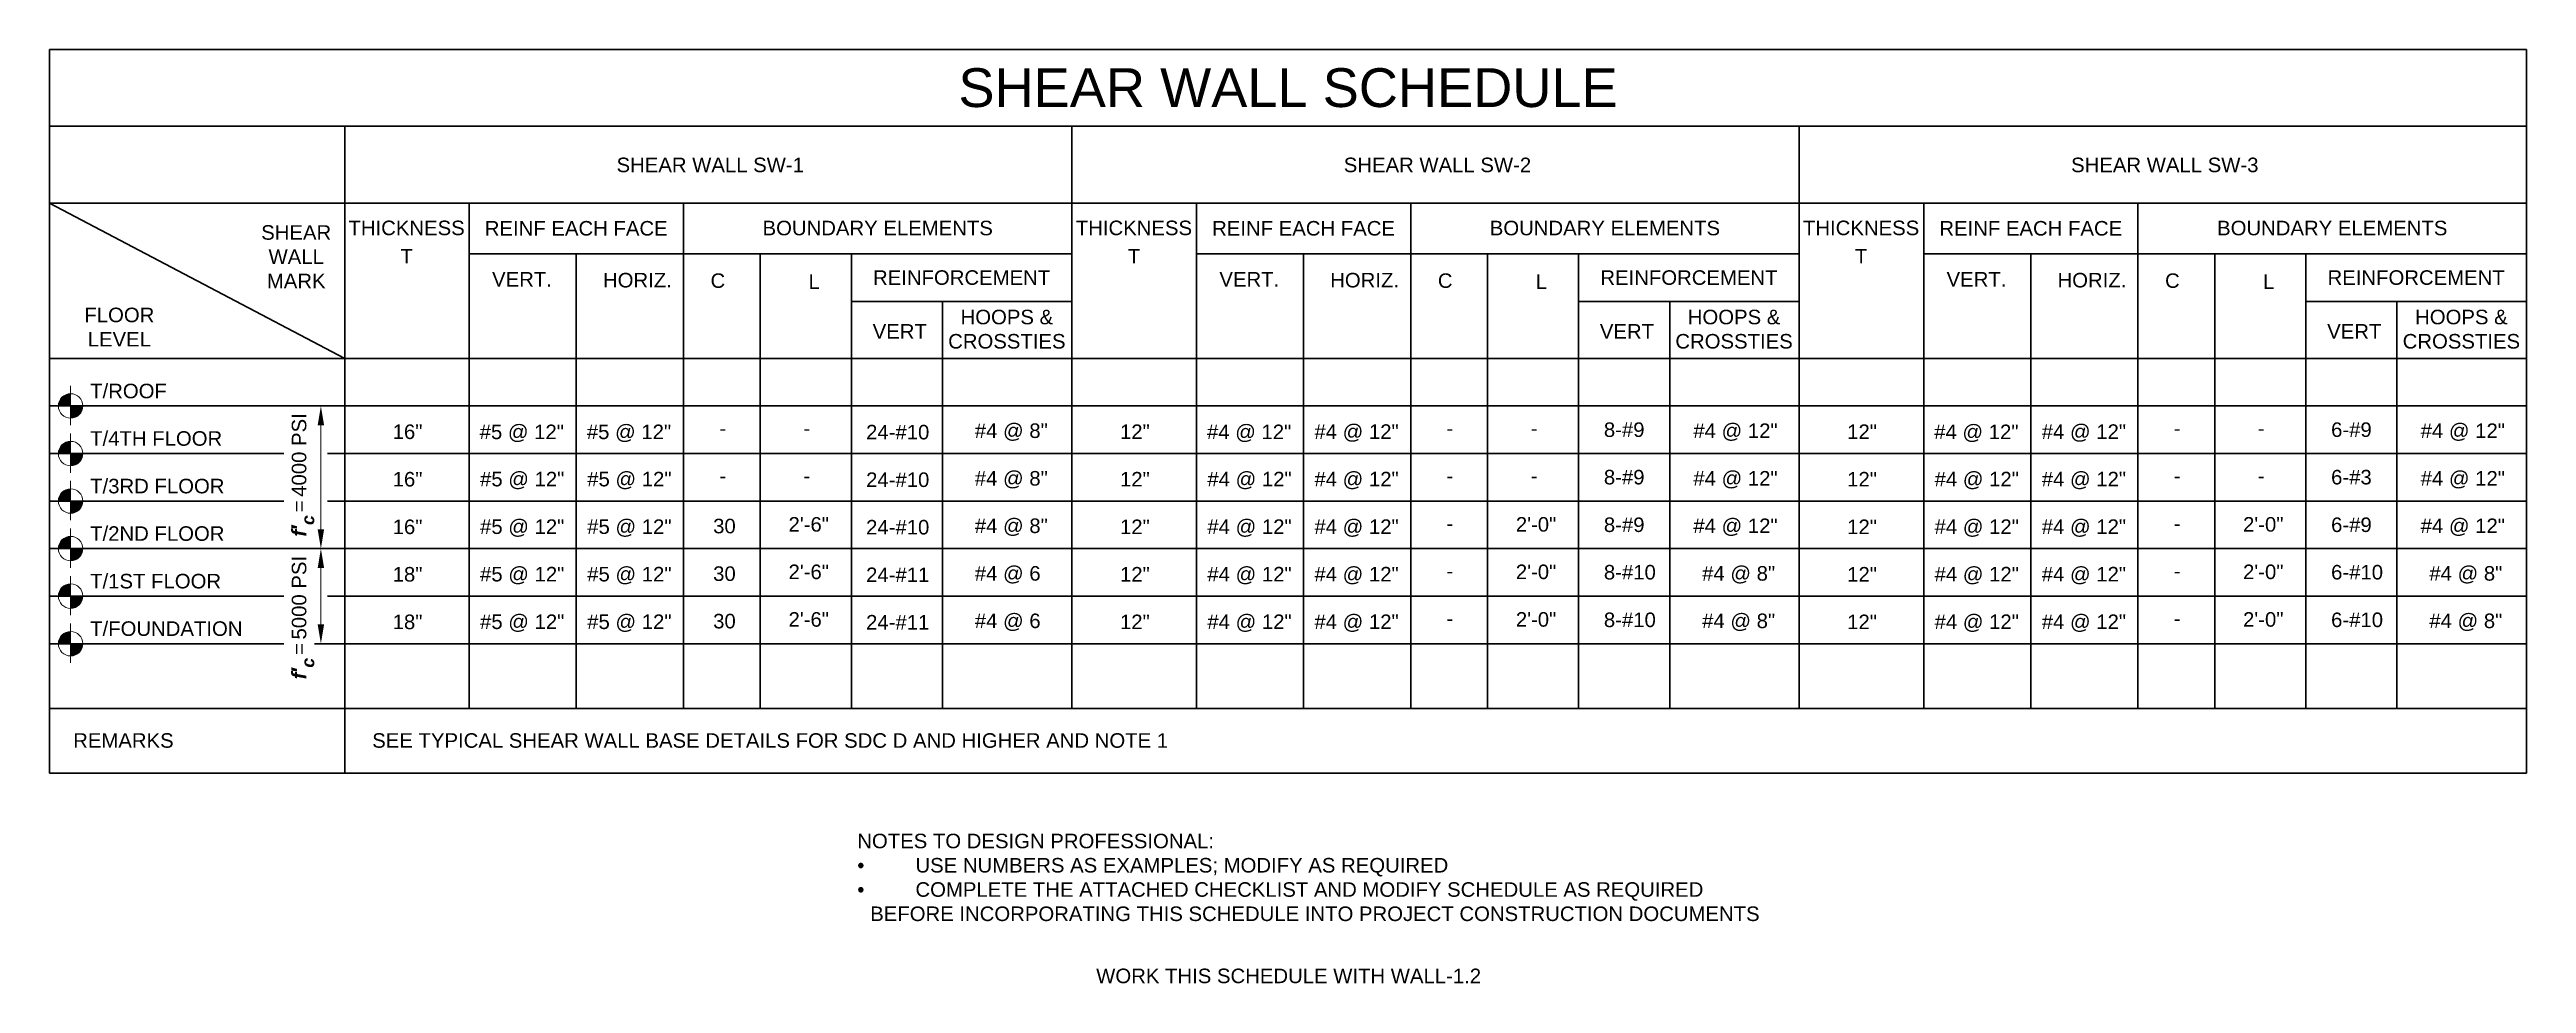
# Model space of a CAD drawing. Header units: inches. Extents: x -1640 to -1449, y 1832 to 1904.
import ezdxf

# ---------------------------------------------------------------- set-up
doc = ezdxf.new("R2010")
doc.units = ezdxf.units.IN
doc.header["$LTSCALE"] = 5
doc.header["$MEASUREMENT"] = 0
for name, color, linetype, lineweight in [('S-ANNO-DIMS', 1, 'Continuous', 20), ('S-ANNO-SCHD', 4, 'Continuous', 30), ('S-ANNO-TEXT', 7, 'Continuous', 20)]:
    doc.layers.add(name, color=color, linetype=linetype, lineweight=lineweight)
doc.styles.add('Romans', font='arial.ttf')

msp = doc.modelspace()

# ---------------------------------------------------------------- hatches: boundary and pattern name
at = {"layer": 'S-ANNO-TEXT'}
h = msp.add_hatch(color=256, dxfattribs=at)
h.dxf.hatch_style = 1
edge = h.paths.add_edge_path()
edge.add_arc((-1638.76, 1876.26), 0.946, 90, 180)
edge.add_line((-1639.7, 1876.26), (-1638.76, 1876.26))
edge.add_line((-1638.76, 1876.26), (-1638.76, 1877.2))
edge = h.paths.add_edge_path()
edge.add_line((-1638.76, 1876.26), (-1638.76, 1875.31))
edge.add_arc((-1638.76, 1876.26), 0.946, 270, 360)
edge.add_line((-1637.81, 1876.26), (-1638.76, 1876.26))
h = msp.add_hatch(color=256, dxfattribs=at)
h.dxf.hatch_style = 1
edge = h.paths.add_edge_path()
edge.add_arc((-1638.76, 1872.58), 0.946, 90, 180)
edge.add_line((-1639.7, 1872.58), (-1638.76, 1872.58))
edge.add_line((-1638.76, 1872.58), (-1638.76, 1873.53))
edge = h.paths.add_edge_path()
edge.add_line((-1638.76, 1872.58), (-1638.76, 1871.64))
edge.add_arc((-1638.76, 1872.58), 0.946, 270, 360)
edge.add_line((-1637.81, 1872.58), (-1638.76, 1872.58))
h = msp.add_hatch(color=256, dxfattribs=at)
h.dxf.hatch_style = 1
edge = h.paths.add_edge_path()
edge.add_arc((-1638.76, 1868.91), 0.946, 90, 180)
edge.add_line((-1639.7, 1868.91), (-1638.76, 1868.91))
edge.add_line((-1638.76, 1868.91), (-1638.76, 1869.85))
edge = h.paths.add_edge_path()
edge.add_line((-1638.76, 1868.91), (-1638.76, 1867.96))
edge.add_arc((-1638.76, 1868.91), 0.946, 270, 360)
edge.add_line((-1637.81, 1868.91), (-1638.76, 1868.91))
h = msp.add_hatch(color=256, dxfattribs=at)
h.dxf.hatch_style = 1
edge = h.paths.add_edge_path()
edge.add_arc((-1638.76, 1865.23), 0.946, 90, 180)
edge.add_line((-1639.7, 1865.23), (-1638.76, 1865.23))
edge.add_line((-1638.76, 1865.23), (-1638.76, 1866.18))
edge = h.paths.add_edge_path()
edge.add_line((-1638.76, 1865.23), (-1638.76, 1864.29))
edge.add_arc((-1638.76, 1865.23), 0.946, 270, 360)
edge.add_line((-1637.81, 1865.23), (-1638.76, 1865.23))
h = msp.add_hatch(color=256, dxfattribs=at)
h.dxf.hatch_style = 1
edge = h.paths.add_edge_path()
edge.add_arc((-1638.76, 1861.56), 0.946, 90, 180)
edge.add_line((-1639.7, 1861.56), (-1638.76, 1861.56))
edge.add_line((-1638.76, 1861.56), (-1638.76, 1862.5))
edge = h.paths.add_edge_path()
edge.add_line((-1638.76, 1861.56), (-1638.76, 1860.61))
edge.add_arc((-1638.76, 1861.56), 0.946, 270, 360)
edge.add_line((-1637.81, 1861.56), (-1638.76, 1861.56))
h = msp.add_hatch(color=256, dxfattribs=at)
h.dxf.hatch_style = 1
edge = h.paths.add_edge_path()
edge.add_arc((-1638.76, 1857.88), 0.946, 90, 180)
edge.add_line((-1639.7, 1857.88), (-1638.76, 1857.88))
edge.add_line((-1638.76, 1857.88), (-1638.76, 1858.83))
edge = h.paths.add_edge_path()
edge.add_line((-1638.76, 1857.88), (-1638.76, 1856.94))
edge.add_arc((-1638.76, 1857.88), 0.946, 270, 360)
edge.add_line((-1637.81, 1857.88), (-1638.76, 1857.88))

# ---------------------------------------------------------------- linework, layer by layer
at = {"layer": 'S-ANNO-DIMS'}
for p, q in [((-1619.4, 1874.76), (-1619.4, 1866.73)), ((-1619.4, 1863.73), (-1619.4, 1859.38))]:
    msp.add_line(p, q, dxfattribs=at)
for points in [[(-1619.65, 1874.76), (-1619.15, 1874.76), (-1619.4, 1876.26)], [(-1619.65, 1866.73), (-1619.15, 1866.73), (-1619.4, 1865.23)], [(-1619.65, 1863.73), (-1619.15, 1863.73), (-1619.4, 1865.23)], [(-1619.65, 1859.38), (-1619.15, 1859.38), (-1619.4, 1857.88)]]:
    msp.add_solid(points, dxfattribs=at)
at = {"layer": 'S-ANNO-SCHD'}
for p, q in [((-1640.39, 1903.81), (-1640.39, 1847.88)), ((-1640.39, 1903.81), (-1448.8, 1903.81)), ((-1448.8, 1903.81), (-1448.8, 1847.88)), ((-1640.39, 1897.88), (-1448.8, 1897.88)), ((-1617.56, 1847.88), (-1617.56, 1897.88)), ((-1561.31, 1897.88), (-1561.31, 1852.88)), ((-1505.05, 1897.88), (-1505.05, 1852.88)), ((-1640.39, 1891.95), (-1448.8, 1891.95)), ((-1640.39, 1891.95), (-1617.56, 1879.93)), ((-1607.93, 1891.95), (-1607.93, 1852.88)), ((-1591.36, 1891.95), (-1591.36, 1852.88)), ((-1551.68, 1891.95), (-1551.68, 1852.88)), ((-1535.1, 1891.95), (-1535.1, 1852.88)), ((-1495.42, 1891.95), (-1495.42, 1852.88)), ((-1478.85, 1891.95), (-1478.85, 1852.88)), ((-1607.93, 1888.02), (-1561.31, 1888.02)), ((-1599.65, 1888.02), (-1599.65, 1852.88)), ((-1585.42, 1888.02), (-1585.42, 1852.88)), ((-1578.37, 1888.02), (-1578.37, 1852.88)), ((-1551.68, 1888.02), (-1505.05, 1888.02)), ((-1543.39, 1888.02), (-1543.39, 1852.88)), ((-1529.16, 1888.02), (-1529.16, 1852.88)), ((-1522.12, 1888.02), (-1522.12, 1852.88)), ((-1495.42, 1888.02), (-1448.8, 1888.02)), ((-1487.14, 1888.02), (-1487.14, 1852.88)), ((-1472.91, 1888.02), (-1472.91, 1852.88)), ((-1465.86, 1888.02), (-1465.86, 1852.88)), ((-1578.37, 1884.34), (-1561.31, 1884.34)), ((-1571.32, 1884.34), (-1571.32, 1852.88)), ((-1522.12, 1884.34), (-1505.05, 1884.34)), ((-1515.07, 1884.34), (-1515.07, 1852.88)), ((-1465.86, 1884.34), (-1448.8, 1884.34)), ((-1458.82, 1884.34), (-1458.82, 1852.88)), ((-1640.39, 1879.93), (-1617.56, 1879.93)), ((-1617.56, 1879.93), (-1561.31, 1879.93)), ((-1561.31, 1879.93), (-1505.05, 1879.93)), ((-1505.05, 1879.93), (-1448.8, 1879.93)), ((-1640.39, 1876.26), (-1617.56, 1876.26)), ((-1617.56, 1876.26), (-1561.31, 1876.26)), ((-1561.31, 1876.26), (-1505.05, 1876.26)), ((-1505.05, 1876.26), (-1448.8, 1876.26)), ((-1640.39, 1872.58), (-1622.26, 1872.58)), ((-1618.9, 1872.58), (-1617.56, 1872.58)), ((-1617.56, 1872.58), (-1561.31, 1872.58)), ((-1561.31, 1872.58), (-1505.05, 1872.58)), ((-1505.05, 1872.58), (-1448.8, 1872.58)), ((-1640.39, 1868.91), (-1622.26, 1868.91)), ((-1618.9, 1868.91), (-1617.56, 1868.91)), ((-1617.56, 1868.91), (-1561.31, 1868.91)), ((-1561.31, 1868.91), (-1505.05, 1868.91)), ((-1505.05, 1868.91), (-1448.8, 1868.91)), ((-1640.39, 1865.23), (-1617.56, 1865.23)), ((-1617.56, 1865.23), (-1561.31, 1865.23)), ((-1561.31, 1865.23), (-1505.05, 1865.23)), ((-1505.05, 1865.23), (-1448.8, 1865.23)), ((-1640.39, 1861.56), (-1622.26, 1861.56)), ((-1618.9, 1861.56), (-1617.56, 1861.56)), ((-1617.56, 1861.56), (-1561.31, 1861.56)), ((-1561.31, 1861.56), (-1505.05, 1861.56)), ((-1505.05, 1861.56), (-1448.8, 1861.56)), ((-1640.39, 1857.88), (-1622.26, 1857.88)), ((-1619.9, 1857.88), (-1617.56, 1857.88)), ((-1617.56, 1857.88), (-1561.31, 1857.88)), ((-1561.31, 1857.88), (-1505.05, 1857.88)), ((-1505.05, 1857.88), (-1448.8, 1857.88)), ((-1640.39, 1852.88), (-1448.8, 1852.88)), ((-1640.39, 1847.88), (-1448.8, 1847.88))]:
    msp.add_line(p, q, dxfattribs=at)
at = {"layer": 'S-ANNO-TEXT'}
for p, q in [((-1617.56, 1891.95), (-1617.56, 1859.69)), ((-1638.76, 1874.78), (-1638.76, 1877.81)), ((-1638.76, 1875.68), (-1638.76, 1876.83)), ((-1638.76, 1871.1), (-1638.76, 1874.13)), ((-1638.76, 1872.01), (-1638.76, 1873.16)), ((-1638.76, 1867.43), (-1638.76, 1870.46)), ((-1638.76, 1868.33), (-1638.76, 1869.48)), ((-1638.76, 1863.75), (-1638.76, 1866.78)), ((-1638.76, 1864.66), (-1638.76, 1865.81)), ((-1638.76, 1860.08), (-1638.76, 1863.11)), ((-1638.76, 1860.98), (-1638.76, 1862.13)), ((-1638.76, 1856.4), (-1638.76, 1859.43)), ((-1638.76, 1857.31), (-1638.76, 1858.46))]:
    msp.add_line(p, q, dxfattribs=at)
for centre in [(-1638.76, 1876.26), (-1638.76, 1872.58), (-1638.76, 1868.91), (-1638.76, 1865.23), (-1638.76, 1861.56), (-1638.76, 1857.88)]:
    msp.add_circle(centre, 0.946, dxfattribs=at)

# ---------------------------------------------------------------- texts
at = {"layer": 'S-ANNO-DIMS', "char_height": 1.125, "attachment_point": 3, "rotation": 90, "style": 'Romans'}
for s, insert in [('\\A1;{\\fArial|b1|i1|c0|p34;\\T1.05;f\\fArial|b1|i0|c0|p34;\\H1.0833x;\\T0.75;′\\fArial|b1|i1|c0|p34;\\H0.8x;\\T1.3;\\S^ c;\\fArial|b0|i0|c0|p34;\\H1.1539x;=}4000 PSI', (-1621.7, 1875.7)), ('\\A1;{\\fArial|b1|i1|c0|p34;\\T1.05;f\\fArial|b1|i0|c0|p34;\\H1.0833x;\\T0.75;′\\fArial|b1|i1|c0|p34;\\H0.8x;\\T1.3;\\S^ c;\\fArial|b0|i0|c0|p34;\\H1.1539x;=}5000 PSI', (-1621.7, 1864.67))]:
    msp.add_mtext(s, dxfattribs=dict(at, insert=insert))
at = {"layer": 'S-ANNO-TEXT', "style": 'Romans'}
for s, insert, char_height, attachment_point in [('SHEAR WALL SCHEDULE', (-1544.59, 1900.85), 3, 5), ('SHEAR WALL SW-1', (-1596.53, 1895.46), 1.125, 1), ('SHEAR WALL SW-2', (-1540.28, 1895.46), 1.125, 1), ('SHEAR WALL SW-3', (-1484.02, 1895.46), 1.125, 1), ('SHEAR\\PWALL\\PMARK', (-1621.31, 1887.8), 1.125, 5), ('THICKNESS', (-1617.27, 1890.59), 1.125, 1), ('REINF EACH FACE', (-1599.65, 1890.56), 1.125, 2), ('BOUNDARY ELEMENTS', (-1576.33, 1890.58), 1.125, 2), ('THICKNESS', (-1561.01, 1890.59), 1.125, 1), ('REINF EACH FACE', (-1543.39, 1890.56), 1.125, 2), ('BOUNDARY ELEMENTS', (-1520.08, 1890.58), 1.125, 2), ('THICKNESS', (-1504.76, 1890.59), 1.125, 1), ('REINF EACH FACE', (-1487.14, 1890.56), 1.125, 2), ('BOUNDARY ELEMENTS', (-1463.82, 1890.58), 1.125, 2), ('T', (-1613.25, 1888.4), 1.12, 1), ('T', (-1556.99, 1888.4), 1.12, 1), ('T', (-1500.74, 1888.4), 1.12, 1), ('VERT.', (-1606.16, 1886.62), 1.125, 1), ('HORIZ.', (-1597.58, 1886.55), 1.125, 1), ('C', (-1589.26, 1886.51), 1.12, 1), ('L', (-1581.68, 1886.43), 1.12, 1), ('REINFORCEMENT', (-1569.84, 1886.18), 1.125, 5), ('VERT.', (-1549.9, 1886.62), 1.125, 1), ('HORIZ.', (-1541.33, 1886.55), 1.125, 1), ('C', (-1533, 1886.51), 1.12, 1), ('L', (-1525.43, 1886.43), 1.12, 1), ('REINFORCEMENT', (-1513.58, 1886.18), 1.125, 5), ('VERT.', (-1493.65, 1886.62), 1.125, 1), ('HORIZ.', (-1485.07, 1886.55), 1.125, 1), ('C', (-1476.75, 1886.51), 1.12, 1), ('L', (-1469.17, 1886.43), 1.12, 1), ('REINFORCEMENT', (-1457.33, 1886.18), 1.125, 5), ('FLOOR \\PLEVEL', (-1634.99, 1882.36), 1.125, 5), ('HOOPS &\\PCROSSTIES', (-1566.34, 1883.7), 1.125, 2), ('HOOPS &\\PCROSSTIES', (-1510.09, 1883.7), 1.125, 2), ('HOOPS &\\PCROSSTIES', (-1453.83, 1883.7), 1.125, 2), ('VERT', (-1576.72, 1882.59), 1.125, 1), ('VERT', (-1520.47, 1882.59), 1.125, 1), ('VERT', (-1464.21, 1882.59), 1.125, 1), ('T/ROOF', (-1637.25, 1877.98), 1.125, 1), ('T/4TH FLOOR', (-1637.25, 1874.31), 1.125, 1), ('16"', (-1613.85, 1874.83), 1.125, 1), ('#5 @ 12"', (-1607.12, 1874.82), 1.125, 1), ('#5 @ 12"', (-1598.83, 1874.82), 1.125, 1), ('-', (-1588.58, 1875.09), 1.12, 1), ('-', (-1582.08, 1875.09), 1.12, 1), ('24-#10', (-1577.23, 1874.8), 1.125, 1), ('#4 @ 8"', (-1568.82, 1874.91), 1.125, 1), ('12"', (-1557.59, 1874.83), 1.125, 1), ('#4 @ 12"', (-1550.86, 1874.82), 1.125, 1), ('#4 @ 12"', (-1542.55, 1874.84), 1.125, 1), ('-', (-1532.33, 1875.09), 1.12, 1), ('-', (-1525.82, 1875.09), 1.12, 1), ('8-#9', (-1520.16, 1874.99), 1.125, 1), ('#4 @ 12"', (-1513.24, 1874.91), 1.125, 1), ('12"', (-1501.34, 1874.83), 1.125, 1), ('#4 @ 12"', (-1494.61, 1874.82), 1.125, 1), ('#4 @ 12"', (-1486.29, 1874.84), 1.125, 1), ('-', (-1476.07, 1875.09), 1.12, 1), ('-', (-1469.57, 1875.09), 1.12, 1), ('6-#9', (-1463.91, 1874.99), 1.125, 1), ('#4 @ 12"', (-1456.98, 1874.91), 1.125, 1), ('T/3RD FLOOR', (-1637.25, 1870.63), 1.125, 1), ('16"', (-1613.85, 1871.16), 1.125, 1), ('#5 @ 12"', (-1607.09, 1871.17), 1.125, 1), ('#5 @ 12"', (-1598.8, 1871.17), 1.125, 1), ('-', (-1588.58, 1871.41), 1.12, 1), ('-', (-1582.08, 1871.41), 1.12, 1), ('24-#10', (-1577.23, 1871.12), 1.125, 1), ('#4 @ 8"', (-1568.82, 1871.23), 1.125, 1), ('12"', (-1557.59, 1871.16), 1.125, 1), ('#4 @ 12"', (-1550.83, 1871.17), 1.125, 1), ('#4 @ 12"', (-1542.55, 1871.17), 1.125, 1), ('-', (-1532.33, 1871.41), 1.12, 1), ('-', (-1525.82, 1871.41), 1.12, 1), ('8-#9', (-1520.16, 1871.32), 1.125, 1), ('#4 @ 12"', (-1513.24, 1871.23), 1.125, 1), ('12"', (-1501.34, 1871.16), 1.125, 1), ('#4 @ 12"', (-1494.58, 1871.17), 1.125, 1), ('#4 @ 12"', (-1486.29, 1871.17), 1.125, 1), ('-', (-1476.07, 1871.41), 1.12, 1), ('-', (-1469.57, 1871.41), 1.12, 1), ('6-#3', (-1463.91, 1871.32), 1.125, 1), ('#4 @ 12"', (-1456.98, 1871.23), 1.125, 1), ('T/2ND FLOOR', (-1637.25, 1866.96), 1.125, 1), ('16"', (-1613.85, 1867.48), 1.125, 1), ('#5 @ 12"', (-1607.09, 1867.49), 1.125, 1), ('#5 @ 12"', (-1598.8, 1867.49), 1.125, 1), ('30', (-1589.06, 1867.54), 1.125, 1), ('2\'-6"', (-1583.23, 1867.67), 1.125, 1), ('24-#10', (-1577.23, 1867.45), 1.125, 1), ('#4 @ 8"', (-1568.82, 1867.56), 1.125, 1), ('12"', (-1557.59, 1867.48), 1.125, 1), ('#4 @ 12"', (-1550.83, 1867.49), 1.125, 1), ('#4 @ 12"', (-1542.55, 1867.49), 1.125, 1), ('-', (-1532.33, 1867.74), 1.12, 1), ('2\'-0"', (-1526.97, 1867.67), 1.125, 1), ('8-#9', (-1520.16, 1867.64), 1.125, 1), ('#4 @ 12"', (-1513.24, 1867.56), 1.125, 1), ('12"', (-1501.34, 1867.48), 1.125, 1), ('#4 @ 12"', (-1494.58, 1867.49), 1.125, 1), ('#4 @ 12"', (-1486.29, 1867.49), 1.125, 1), ('-', (-1476.07, 1867.74), 1.12, 1), ('2\'-0"', (-1470.72, 1867.67), 1.125, 1), ('6-#9', (-1463.91, 1867.64), 1.125, 1), ('#4 @ 12"', (-1456.98, 1867.56), 1.125, 1), ('T/1ST FLOOR', (-1637.25, 1863.28), 1.125, 1), ('18"', (-1613.85, 1863.81), 1.125, 1), ('#5 @ 12"', (-1607.09, 1863.82), 1.125, 1), ('#5 @ 12"', (-1598.8, 1863.82), 1.125, 1), ('30', (-1589.06, 1863.86), 1.125, 1), ('2\'-6"', (-1583.23, 1864), 1.125, 1), ('24-#11', (-1577.23, 1863.77), 1.125, 1), ('#4 @ 6', (-1568.82, 1863.88), 1.125, 1), ('12"', (-1557.59, 1863.81), 1.125, 1), ('#4 @ 12"', (-1550.83, 1863.82), 1.125, 1), ('#4 @ 12"', (-1542.55, 1863.82), 1.125, 1), ('-', (-1532.33, 1864.06), 1.12, 1), ('2\'-0"', (-1526.97, 1864), 1.125, 1), ('8-#10', (-1520.16, 1863.97), 1.125, 1), ('#4 @ 8"', (-1512.56, 1863.88), 1.125, 1), ('12"', (-1501.34, 1863.81), 1.125, 1), ('#4 @ 12"', (-1494.58, 1863.82), 1.125, 1), ('#4 @ 12"', (-1486.29, 1863.82), 1.125, 1), ('-', (-1476.07, 1864.06), 1.12, 1), ('2\'-0"', (-1470.72, 1864), 1.125, 1), ('6-#10', (-1463.91, 1863.97), 1.125, 1), ('#4 @ 8"', (-1456.31, 1863.88), 1.125, 1), ('T/FOUNDATION', (-1637.25, 1859.61), 1.125, 1), ('18"', (-1613.85, 1860.13), 1.125, 1), ('#5 @ 12"', (-1607.09, 1860.14), 1.125, 1), ('#5 @ 12"', (-1598.8, 1860.14), 1.125, 1), ('30', (-1589.06, 1860.19), 1.125, 1), ('2\'-6"', (-1583.23, 1860.32), 1.125, 1), ('24-#11', (-1577.23, 1860.1), 1.125, 1), ('#4 @ 6', (-1568.82, 1860.21), 1.125, 1), ('12"', (-1557.59, 1860.13), 1.125, 1), ('#4 @ 12"', (-1550.83, 1860.14), 1.125, 1), ('#4 @ 12"', (-1542.55, 1860.14), 1.125, 1), ('-', (-1532.33, 1860.39), 1.12, 1), ('2\'-0"', (-1526.97, 1860.32), 1.125, 1), ('8-#10', (-1520.16, 1860.29), 1.125, 1), ('#4 @ 8"', (-1512.56, 1860.21), 1.125, 1), ('12"', (-1501.34, 1860.13), 1.125, 1), ('#4 @ 12"', (-1494.58, 1860.14), 1.125, 1), ('#4 @ 12"', (-1486.29, 1860.14), 1.125, 1), ('-', (-1476.07, 1860.39), 1.12, 1), ('2\'-0"', (-1470.72, 1860.32), 1.125, 1), ('6-#10', (-1463.91, 1860.29), 1.125, 1), ('#4 @ 8"', (-1456.31, 1860.21), 1.125, 1), ('REMARKS', (-1638.56, 1850.96), 1.125, 1), ('SEE TYPICAL SHEAR WALL BASE DETAILS FOR SDC D AND HIGHER AND NOTE 1', (-1615.43, 1850.96), 1.125, 1), ('WORK THIS SCHEDULE WITH WALL-1.2', (-1559.43, 1832.76), 1.125, 1)]:
    msp.add_mtext(s, dxfattribs=dict(at, insert=insert, char_height=char_height, attachment_point=attachment_point))
at = {"layer": 'S-ANNO-TEXT', "insert": (-1577.91, 1843.19), "char_height": 1.125, "width": 70.4352, "attachment_point": 1, "style": 'Romans'}
msp.add_mtext('\\pxa0.33333;NOTES TO DESIGN PROFESSIONAL:\\P\\pi-0.88889,l0.88889;•^IUSE NUMBERS AS EXAMPLES; MODIFY AS REQUIRED\\P•^ICOMPLETE THE ATTACHED CHECKLIST AND MODIFY SCHEDULE AS REQUIRED BEFORE INCORPORATING THIS SCHEDULE INTO PROJECT CONSTRUCTION DOCUMENTS', dxfattribs=at)

doc.saveas('drawing.dxf')
